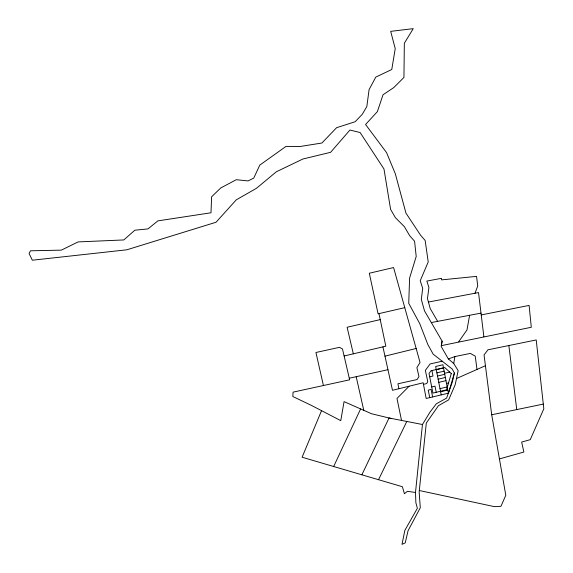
<?xml version="1.0" encoding="UTF-8"?>
<svg xmlns="http://www.w3.org/2000/svg" width="573" height="573" viewBox="0 0 573 573"><rect width="100%" height="100%" fill="white"/><g stroke="black" fill="none" stroke-linecap="round" stroke-linejoin="round"><path stroke-width="0.86" d="M415.497 492.479L422.451 424.507L430.101 411.966L436.368 403.779L446.611 398.113L452.369 381.869L454.389 373.044L452.29 369.091L433.167 354.157L427.802 344.437L419.78 323.695L408.735 303.31L409.602 278.027L416.206 256.475L414.58 241.233L409.652 235.653L404.38 226.65L395.427 217.711L390.593 209.36L383.974 168.978L360.123 132.535L349.917 130.042L330.614 152.318L302.873 159.015L276.365 171.764L256.468 188.302L236.269 199.841L216.042 222.252L126.848 249.792L32.346 260.214L29.08 253.51L30.462 250.802L61.361 250.136L78.107 241.913L123.804 239.937L134.841 230.21L147.984 228.906L157.876 220.877L210.993 212.776L211.616 196.783L220.705 187.994L236.277 179.707L248.045 180.925L253.746 178.117L259.784 165.117L285.991 146.394L300.288 146.459L321.876 143.028L336.609 127.693L355.167 121.727L362.279 114.285L366.827 106.564L369.091 89.574L375.816 77.083L391.767 69.519L395.234 48.612L390.686 31.357L413.248 28.65L404.345 43.219L403.944 77.434L393.83 87.54L383.022 94.767L377.385 111.613L365.574 124.499L386.603 152.697L395.32 173.769L405.956 213.135L420.553 235.181L425.145 240.459L428.224 261.947L420.217 280.749L422.709 288.384L421.305 299.421L424.529 310.931L442.105 341.114L441.189 346.464L448.294 358.848L453.744 363.518L458.171 370.667L455.213 384.641L448.666 399.861L438.452 405.677L426.298 423.06L419.164 491.963L420.288 507.778L408.098 530.619L405.211 542.882L401.995 544.35L404.875 530.326L417.373 508.287L415.869 502.714L415.497 492.479L407.389 491.312L404.423 493.747L402.396 486.721L302.1 457.233L321.532 410.691M453.744 363.518L454.876 356.571L470.333 353.412L475.232 356.148L476.987 369.442M442.105 341.114L441.332 345.648L531.3 327.276L529.101 305.409L481.227 314.928M469.609 315.286L466.974 329.955L458.701 341.766M454.389 373.044L448.466 393.171L426.169 398.479L423.175 382.771L392.491 390.299L382.929 346.873M475.01 293.24L477.724 286.02L476.557 276.372L441.547 279.882L441.525 278.32L426.849 281.078L428.912 287.46L427.465 298.605L430.23 308.553L437.643 321.36M333.665 466.515L360.61 408.929M361.857 474.802L389.046 417.989L422.451 424.507M378.538 479.708L406.766 421.513M409.101 386.223L396.982 398.464L401.537 420.51M456.502 378.531L485.431 365.703M448.408 358.949L454.876 356.571M499.427 458.93L523.872 452.033L521.659 442.077L530.254 439.656L543.82 408.8L536.213 339.947L487.924 349.817L484.056 354.959L491.698 414.766L505.794 495.287L500.945 506.31L494.255 506.611L419.307 490.517M423.476 384.354L426.727 383.552L427.759 381.639L425.374 370.344L430.137 363.934L442.22 361.226M384.97 356.155L416.156 348.484M436.268 369.671L443.523 367.952M436.891 372.858L444.139 371.132M429.678 376.826L433.009 376.038L431.92 370.573M444.584 373.288L449.683 372.07M437.521 376.031L444.748 374.312M438.137 379.197L445.364 377.478M438.76 382.356L446.002 380.63M431.698 386.933L435.014 386.145L436.232 392.29M446.539 383.401L448.537 382.922M440 388.644L447.219 386.925M440.608 391.774L447.792 390.063M391.638 418.619L371.533 413.742L344.058 401.63L340.77 420.639L311.383 405.383L292.817 396.509L293.082 392.14L349.637 379.806L344.122 355.998L385.822 346.192L378.968 313.624M404.767 307.665L378.094 313.825L369.299 273.242L393.587 267.555L420.045 362.451L416.893 367.637L418.97 376.611L417.065 379.555L397.941 383.788L398.88 388.73M380.236 319.612L347.102 327.262L353.34 353.835M349.308 378.209L387.957 369.707M491.698 414.766L543.311 404.094M428.425 302.043L478.519 292.574L483.87 336.745M431.304 322.563L481.005 313.123M344.122 355.998L342.468 348.943L339.495 347.338L315.931 352.481L323.423 385.522M356.191 376.697L363.769 410.318M429.743 397.626L428.232 390.127L431.111 389.439L432.615 396.946M441.224 394.897L435.645 366.476L442.908 364.757L448.394 393.193M508.853 345.54L516.753 409.58M451.288 373.546L446.51 389.848L432.93 393.078L429.012 373.503L431.039 370.781L444.734 367.529L451.288 373.546"/></g></svg>
